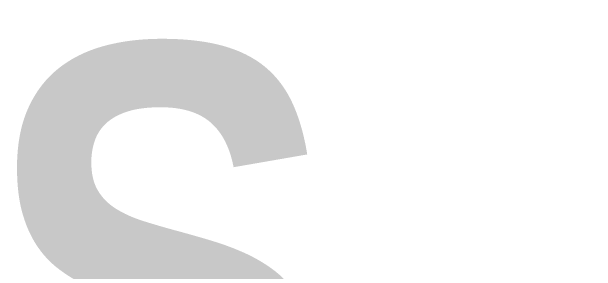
# Model space of a CAD drawing. Header units: millimetres. Extents: x -3570 to 5754, y -12788176 to 1214.
# Drawn here: x 3380.1291 to 3380.5508, y 1138.297 to 1138.4843 of the extents above; entities that cross this region are included whole.
import ezdxf

# ---------------------------------------------------------------- set-up
doc = ezdxf.new("R2010")
doc.units = ezdxf.units.MM
doc.layers.add('.D1 Texto', color=7, linetype='Continuous')
doc.styles.add('Acotacion', font='ARIALNB.TTF')

# ---------------------------------------------------------------- blocks, each defined once
blk = doc.blocks.new('CUADRO COLUMNAS')
at = {"layer": '.D1 Texto', "lineweight": 20, "style": 'Acotacion'}
blk.add_text('CUADRO DE COLUMNAS', height=0.1664741, dxfattribs=at).set_placement((3297.20332, 1130.38742, 24916.54342))

msp = doc.modelspace()

# ---------------------------------------------------------------- block references
at = {"color": 1, "lineweight": 25, "xscale": 2, "yscale": 2, "zscale": 2}
msp.add_blockref('CUADRO COLUMNAS', (-3218.65982, -1122.64802, 49238.14177), dxfattribs=at)

doc.saveas('drawing.dxf')
